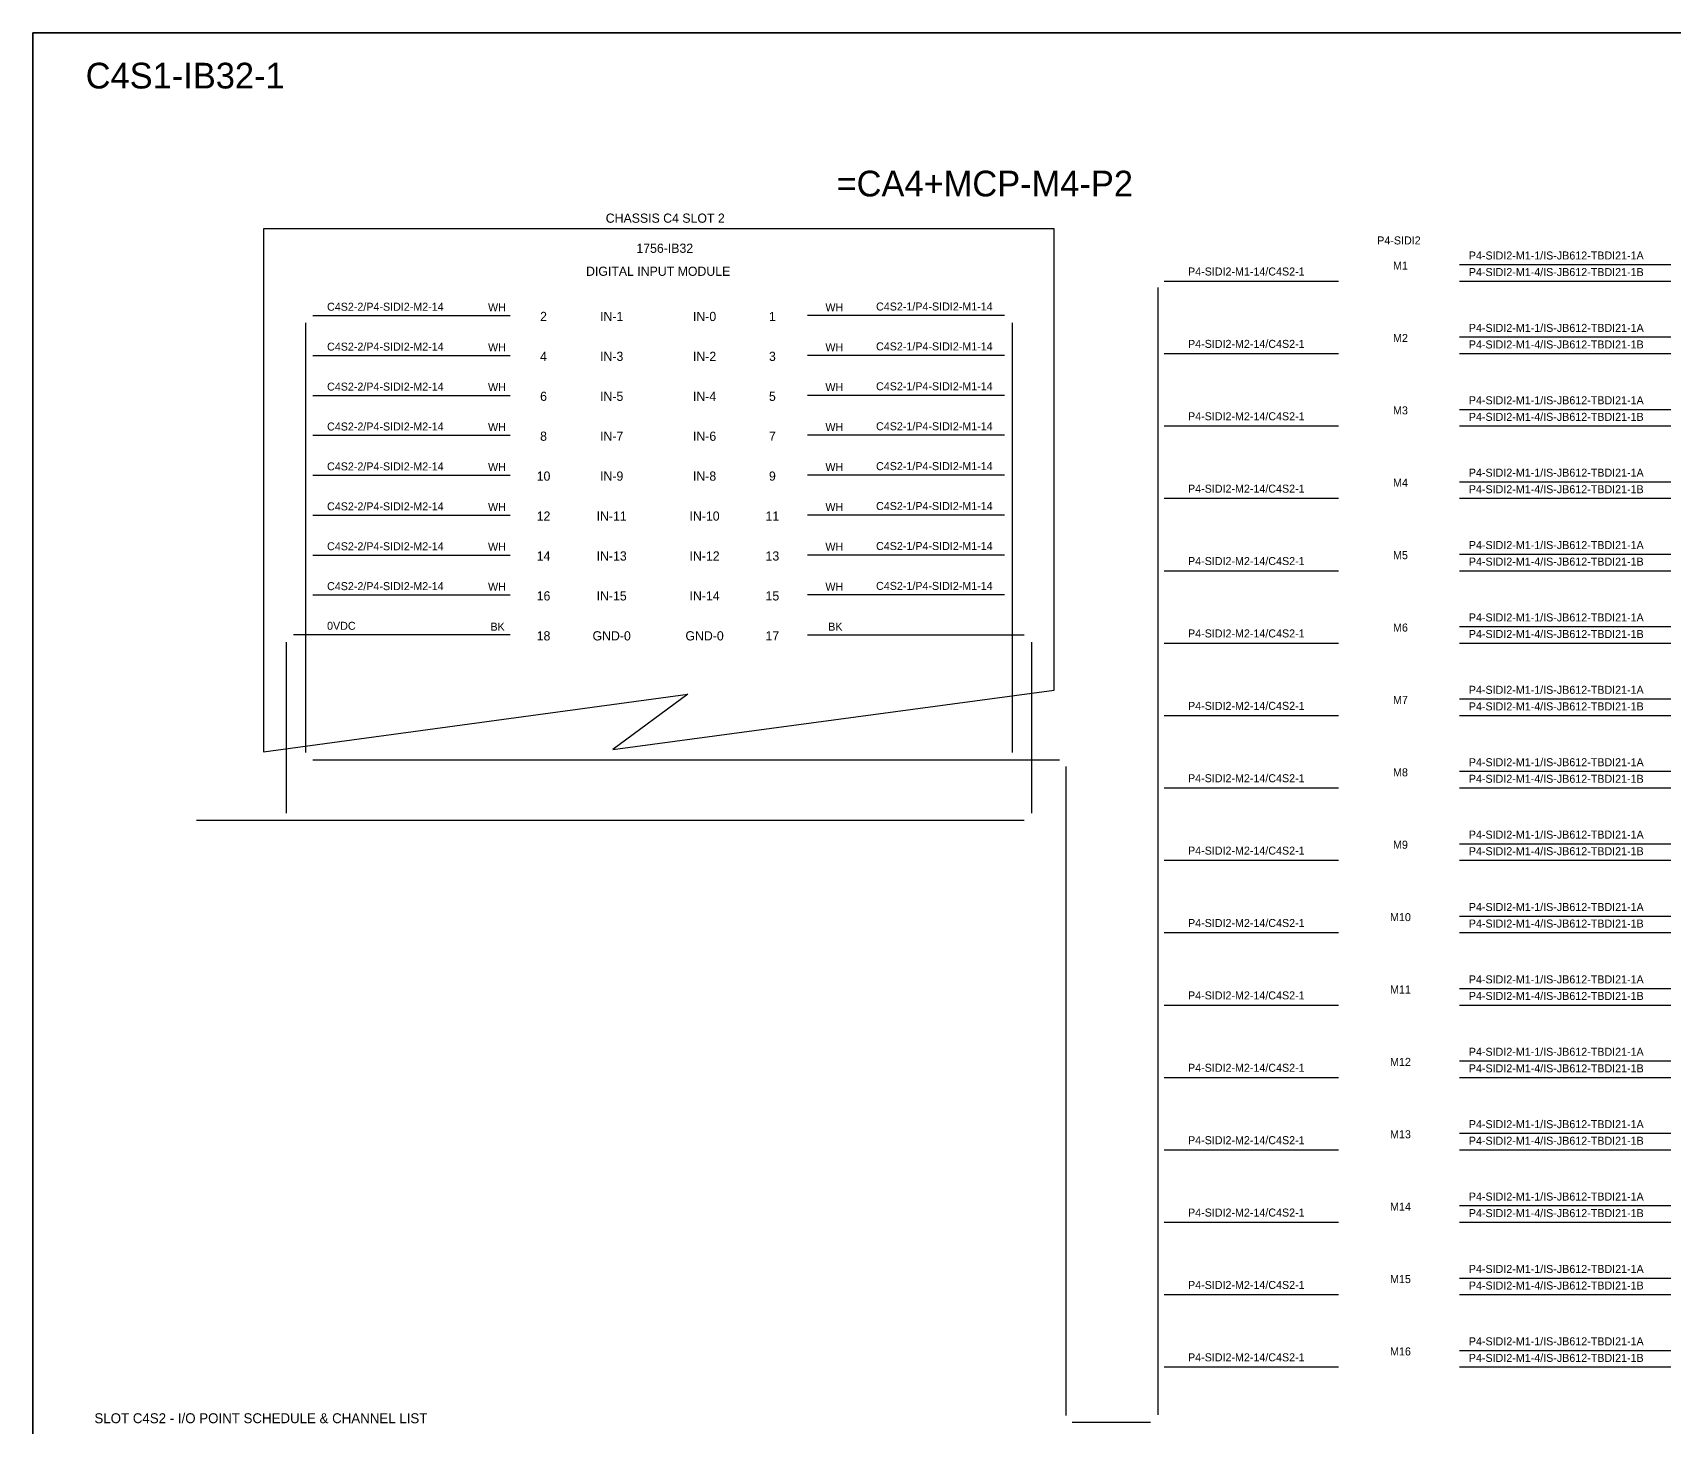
# Model space of a CAD drawing. Header units: metres. Extents: x 0 to 62600, y 0 to 2704.
# Drawn here: x 4193 to 6234, y 971 to 2704 of the extents above; entities that cross this region are included whole.
import ezdxf
from ezdxf.enums import TextEntityAlignment as Align

# ---------------------------------------------------------------- set-up
doc = ezdxf.new("R2010")
doc.units = ezdxf.units.M

msp = doc.modelspace()

# ---------------------------------------------------------------- linework, layer by layer
at = {"layer": 'HELPPOINT', "color": 4, "lineweight": 35}
for p, q in [((4193.3, 0), (4193.3, 2704.2)), ((4193.3, 2704.2), (8086.6, 2704.2)), ((4193.3, 0), (4193.3, 2704.2)), ((4193.3, 2704.2), (8086.6, 2704.2))]:
    msp.add_line(p, q, dxfattribs=at)
at = {"layer": 'IE-WIRE', "color": 4}
for p, q in [((5966.7, 2416.1), (6229.8, 2416.1)), ((5599.9, 2395.5), (5816.4, 2395.5)), ((5966.7, 2395.5), (6229.8, 2395.5)), ((5966.7, 2326.1), (6229.8, 2326.1)), ((5599.9, 2305.5), (5816.4, 2305.5)), ((5966.7, 2305.5), (6229.8, 2305.5)), ((5966.7, 2236.1), (6229.8, 2236.1)), ((5599.9, 2215.5), (5816.4, 2215.5)), ((5966.7, 2215.5), (6229.8, 2215.5)), ((5966.7, 2146.1), (6229.8, 2146.1)), ((5599.9, 2125.5), (5816.4, 2125.5)), ((5966.7, 2125.5), (6229.8, 2125.5)), ((5966.7, 2056.1), (6229.8, 2056.1)), ((5599.9, 2035.5), (5816.4, 2035.5)), ((5966.7, 2035.5), (6229.8, 2035.5)), ((5966.7, 1966.1), (6229.8, 1966.1)), ((5599.9, 1945.5), (5816.4, 1945.5)), ((5966.7, 1945.5), (6229.8, 1945.5)), ((5966.7, 1876.1), (6229.8, 1876.1)), ((5599.9, 1855.5), (5816.4, 1855.5)), ((5966.7, 1855.5), (6229.8, 1855.5)), ((4541.4, 1800.2), (5469.5, 1800.2)), ((5966.7, 1786.1), (6229.8, 1786.1)), ((5599.9, 1765.5), (5816.4, 1765.5)), ((5966.7, 1765.5), (6229.8, 1765.5)), ((5966.7, 1696.1), (6229.8, 1696.1)), ((5599.9, 1675.5), (5816.4, 1675.5)), ((5966.7, 1675.5), (6229.8, 1675.5)), ((5966.7, 1606.1), (6229.8, 1606.1)), ((5599.9, 1585.5), (5816.4, 1585.5)), ((5966.7, 1585.5), (6229.8, 1585.5)), ((5966.7, 1516.1), (6229.8, 1516.1)), ((5599.9, 1495.5), (5816.4, 1495.5)), ((5966.7, 1495.5), (6229.8, 1495.5)), ((5966.7, 1426.1), (6229.8, 1426.1)), ((5599.9, 1405.5), (5816.4, 1405.5)), ((5966.7, 1405.5), (6229.8, 1405.5)), ((5966.7, 1336.1), (6229.8, 1336.1)), ((5599.9, 1315.5), (5816.4, 1315.5)), ((5966.7, 1315.5), (6229.8, 1315.5)), ((5966.7, 1246.1), (6229.8, 1246.1)), ((5599.9, 1225.5), (5816.4, 1225.5)), ((5966.7, 1225.5), (6229.8, 1225.5)), ((5966.7, 1156.1), (6229.8, 1156.1)), ((5599.9, 1135.5), (5816.4, 1135.5)), ((5966.7, 1135.5), (6229.8, 1135.5)), ((5966.7, 1066.1), (6229.8, 1066.1)), ((5599.9, 1045.5), (5816.4, 1045.5)), ((5966.7, 1045.5), (6229.8, 1045.5)), ((5485.5, 977), (5582.7, 977))]:
    msp.add_line(p, q, dxfattribs=at)
at = {"layer": 'IE-WIRE', "color": 4, "ltscale": 25.4}
for p, q in [((5591.9, 2387.5), (5591.9, 986.2)), ((4541.4, 2352.7), (4786.7, 2352.7)), ((5401.4, 2352.7), (5156.2, 2352.7)), ((4532.3, 2343.6), (4532.3, 1817.5)), ((5410.6, 2343.6), (5410.6, 1879.8)), ((4541.4, 2303.1), (4786.7, 2303.1)), ((5401.4, 2303.1), (5156.2, 2303.1)), ((4541.4, 2253.5), (4786.7, 2253.5)), ((5401.4, 2253.5), (5156.2, 2253.5)), ((4541.4, 2203.8), (4786.7, 2203.8)), ((5401.4, 2203.8), (5156.2, 2203.8)), ((4541.4, 2154.2), (4786.7, 2154.2)), ((5401.4, 2154.2), (5156.2, 2154.2)), ((4541.4, 2104.6), (4786.7, 2104.6)), ((5401.4, 2104.6), (5156.2, 2104.6)), ((4541.4, 2055), (4786.7, 2055)), ((5401.4, 2055), (5156.2, 2055)), ((4541.4, 2005.3), (4786.7, 2005.3)), ((5401.4, 2005.3), (5156.2, 2005.3)), ((4532.3, 1879.8), (4532.3, 1809.3)), ((5410.6, 1879.8), (5410.6, 1809.3)), ((5477.5, 1792.2), (5477.5, 985))]:
    msp.add_line(p, q, dxfattribs=at)
at = {"layer": 'IE-WIRE', "color": 7, "ltscale": 25.4}
for p, q in [((4508.2, 1946.5), (4508.2, 1814.2)), ((4786.7, 1955.7), (4517.3, 1955.7)), ((5156.2, 1955.7), (5425.6, 1955.7)), ((5434.7, 1946.5), (5434.7, 1800.2)), ((4508.2, 1879.8), (4508.2, 1734.1)), ((5434.7, 1800.2), (5434.7, 1734.1)), ((5425.7, 1725.1), (4396.7, 1725.1))]:
    msp.add_line(p, q, dxfattribs=at)
at = {"layer": 'x01001-FrameArea'}
for p, q in [((5462.9, 2460.5), (4480, 2460.5)), ((4480, 2460.5), (4480, 1810.4)), ((5462.9, 1886.8), (5462.9, 2460.5)), ((4480, 1810.4), (5007.4, 1882.1)), ((4914.3, 1813.3), (5462.9, 1886.8)), ((5007.4, 1882.1), (4914.3, 1813.3))]:
    msp.add_line(p, q, dxfattribs=at)

# ---------------------------------------------------------------- texts
at = {"color": 2}
msp.add_text('C4S1-IB32-1', height=32, dxfattribs=at).set_placement((4259, 2635))
for s, height, p in [('=CA4+MCP-M4-P2', 32, (5376.7, 2516.8)), ('CHASSIS C4 SLOT 2', 11.441, (4979.5, 2473.8)), ('1756-IB32', 11.44, (4978.9, 2436.4)), ('DIGITAL INPUT MODULE', 11.441, (4970.7, 2407.8)), ('2', 11.4, (4828.2, 2351.6)), ('IN-1', 11.44, (4912.9, 2351.6)), ('IN-0', 11.44, (5028.4, 2351.6)), ('1', 11.4, (5112.7, 2351.6)), ('4', 11.4, (4828.2, 2302)), ('IN-3', 11.44, (4912.9, 2302)), ('IN-2', 11.44, (5028.4, 2302)), ('3', 11.4, (5112.7, 2302)), ('6', 11.4, (4828.2, 2252.3)), ('IN-5', 11.44, (4912.9, 2252.3)), ('IN-4', 11.44, (5028.4, 2252.3)), ('5', 11.4, (5112.7, 2252.3)), ('8', 11.4, (4828.2, 2202.7)), ('IN-7', 11.44, (4912.9, 2202.7)), ('IN-6', 11.44, (5028.4, 2202.7)), ('7', 11.4, (5112.7, 2202.7)), ('10', 11.44, (4828.2, 2153.1)), ('IN-9', 11.44, (4912.9, 2153.1)), ('IN-8', 11.44, (5028.4, 2153.1)), ('9', 11.4, (5112.7, 2153.1)), ('12', 11.44, (4828.2, 2103.4)), ('IN-11', 11.44, (4912.9, 2103.4)), ('IN-10', 11.44, (5028.4, 2103.4)), ('11', 11.44, (5112.7, 2103.4)), ('14', 11.44, (4828.2, 2053.8)), ('IN-13', 11.44, (4912.9, 2053.8)), ('IN-12', 11.44, (5028.4, 2053.8)), ('13', 11.44, (5112.7, 2053.8)), ('16', 11.44, (4828.2, 2004.2)), ('IN-15', 11.44, (4912.9, 2004.2)), ('IN-14', 11.44, (5028.4, 2004.2)), ('15', 11.44, (5112.7, 2004.2)), ('18', 11.44, (4828.2, 1954.5)), ('GND-0', 11.44, (4912.9, 1954.5)), ('GND-0', 11.44, (5028.4, 1954.5)), ('17', 11.44, (5112.7, 1954.5))]:
    msp.add_text(s, height=height, dxfattribs=at).set_placement(p, align=Align.MIDDLE_CENTER)
at = {"color": 4}
msp.add_text('P4-SIDI2', height=9.95, dxfattribs=at).set_placement((5891.6, 2446.1), align=Align.MIDDLE_CENTER)
for s, height, p in [('P4-SIDI2-M1-1/IS-JB612-TBDI21-1A', 9.949, (5978.5, 2422.4)), ('P4-SIDI2-M1-14/C4S2-1', 9.949, (5629.4, 2402.5)), ('P4-SIDI2-M1-4/IS-JB612-TBDI21-1B', 9.949, (5978.5, 2401.8)), ('C4S2-2/P4-SIDI2-M2-14', 9.949, (4559.1, 2358.7)), ('WH', 9.95, (4759.2, 2358)), ('WH', 9.95, (5178.6, 2358)), ('C4S2-1/P4-SIDI2-M1-14', 9.949, (5241.6, 2359)), ('P4-SIDI2-M1-1/IS-JB612-TBDI21-1A', 9.949, (5978.5, 2332.4)), ('C4S2-2/P4-SIDI2-M2-14', 9.949, (4559.1, 2309.1)), ('WH', 9.95, (4759.2, 2308.4)), ('WH', 9.95, (5178.6, 2308.4)), ('C4S2-1/P4-SIDI2-M1-14', 9.949, (5241.6, 2309.4)), ('P4-SIDI2-M2-14/C4S2-1', 9.949, (5629.4, 2312.5)), ('P4-SIDI2-M1-4/IS-JB612-TBDI21-1B', 9.949, (5978.5, 2311.8)), ('C4S2-2/P4-SIDI2-M2-14', 9.949, (4559.1, 2259.4)), ('WH', 9.95, (4759.2, 2258.7)), ('WH', 9.95, (5178.6, 2258.7)), ('C4S2-1/P4-SIDI2-M1-14', 9.949, (5241.6, 2259.8)), ('P4-SIDI2-M1-1/IS-JB612-TBDI21-1A', 9.949, (5978.5, 2242.4)), ('P4-SIDI2-M2-14/C4S2-1', 9.949, (5629.4, 2222.5)), ('P4-SIDI2-M1-4/IS-JB612-TBDI21-1B', 9.949, (5978.5, 2221.8)), ('C4S2-2/P4-SIDI2-M2-14', 9.949, (4559.1, 2209.8)), ('WH', 9.95, (4759.2, 2209.1)), ('WH', 9.95, (5178.6, 2209.1)), ('C4S2-1/P4-SIDI2-M1-14', 9.949, (5241.6, 2210.1)), ('C4S2-2/P4-SIDI2-M2-14', 9.949, (4559.1, 2160.2)), ('WH', 9.95, (4759.2, 2159.5)), ('WH', 9.95, (5178.6, 2159.5)), ('C4S2-1/P4-SIDI2-M1-14', 9.949, (5241.6, 2160.5)), ('P4-SIDI2-M1-1/IS-JB612-TBDI21-1A', 9.949, (5978.5, 2152.4)), ('P4-SIDI2-M2-14/C4S2-1', 9.949, (5629.4, 2132.5)), ('P4-SIDI2-M1-4/IS-JB612-TBDI21-1B', 9.949, (5978.5, 2131.8)), ('C4S2-2/P4-SIDI2-M2-14', 9.949, (4559.1, 2110.5)), ('WH', 9.95, (4759.2, 2109.8)), ('WH', 9.95, (5178.6, 2109.8)), ('C4S2-1/P4-SIDI2-M1-14', 9.949, (5241.6, 2110.9)), ('C4S2-2/P4-SIDI2-M2-14', 9.949, (4559.1, 2060.9)), ('WH', 9.95, (4759.2, 2060.2)), ('WH', 9.95, (5178.6, 2060.2)), ('C4S2-1/P4-SIDI2-M1-14', 9.949, (5241.6, 2061.2)), ('P4-SIDI2-M1-1/IS-JB612-TBDI21-1A', 9.949, (5978.5, 2062.4)), ('P4-SIDI2-M2-14/C4S2-1', 9.949, (5629.4, 2042.5)), ('P4-SIDI2-M1-4/IS-JB612-TBDI21-1B', 9.949, (5978.5, 2041.8)), ('C4S2-2/P4-SIDI2-M2-14', 9.949, (4559.1, 2011.3)), ('WH', 9.95, (4759.2, 2010.6)), ('WH', 9.95, (5178.6, 2010.6)), ('C4S2-1/P4-SIDI2-M1-14', 9.949, (5241.6, 2011.6)), ('P4-SIDI2-M1-1/IS-JB612-TBDI21-1A', 9.949, (5978.5, 1972.4)), ('P4-SIDI2-M2-14/C4S2-1', 9.949, (5629.4, 1952.5)), ('P4-SIDI2-M1-4/IS-JB612-TBDI21-1B', 9.949, (5978.5, 1951.8)), ('P4-SIDI2-M1-1/IS-JB612-TBDI21-1A', 9.949, (5978.5, 1882.4)), ('P4-SIDI2-M2-14/C4S2-1', 9.949, (5629.4, 1862.5)), ('P4-SIDI2-M1-4/IS-JB612-TBDI21-1B', 9.949, (5978.5, 1861.8)), ('P4-SIDI2-M1-1/IS-JB612-TBDI21-1A', 9.949, (5978.5, 1792.4)), ('P4-SIDI2-M2-14/C4S2-1', 9.949, (5629.4, 1772.5)), ('P4-SIDI2-M1-4/IS-JB612-TBDI21-1B', 9.949, (5978.5, 1771.8)), ('P4-SIDI2-M1-1/IS-JB612-TBDI21-1A', 9.949, (5978.5, 1702.4)), ('P4-SIDI2-M2-14/C4S2-1', 9.949, (5629.4, 1682.5)), ('P4-SIDI2-M1-4/IS-JB612-TBDI21-1B', 9.949, (5978.5, 1681.8)), ('P4-SIDI2-M1-1/IS-JB612-TBDI21-1A', 9.949, (5978.5, 1612.4)), ('P4-SIDI2-M2-14/C4S2-1', 9.949, (5629.4, 1592.5)), ('P4-SIDI2-M1-4/IS-JB612-TBDI21-1B', 9.949, (5978.5, 1591.8)), ('P4-SIDI2-M1-1/IS-JB612-TBDI21-1A', 9.949, (5978.5, 1522.4)), ('P4-SIDI2-M2-14/C4S2-1', 9.949, (5629.4, 1502.5)), ('P4-SIDI2-M1-4/IS-JB612-TBDI21-1B', 9.949, (5978.5, 1501.8)), ('P4-SIDI2-M1-1/IS-JB612-TBDI21-1A', 9.949, (5978.5, 1432.4)), ('P4-SIDI2-M2-14/C4S2-1', 9.949, (5629.4, 1412.5)), ('P4-SIDI2-M1-4/IS-JB612-TBDI21-1B', 9.949, (5978.5, 1411.8)), ('P4-SIDI2-M1-1/IS-JB612-TBDI21-1A', 9.949, (5978.5, 1342.4)), ('P4-SIDI2-M2-14/C4S2-1', 9.949, (5629.4, 1322.5)), ('P4-SIDI2-M1-4/IS-JB612-TBDI21-1B', 9.949, (5978.5, 1321.8)), ('P4-SIDI2-M1-1/IS-JB612-TBDI21-1A', 9.949, (5978.5, 1252.4)), ('P4-SIDI2-M2-14/C4S2-1', 9.949, (5629.4, 1232.5)), ('P4-SIDI2-M1-4/IS-JB612-TBDI21-1B', 9.949, (5978.5, 1231.8)), ('P4-SIDI2-M1-1/IS-JB612-TBDI21-1A', 9.949, (5978.5, 1162.4)), ('P4-SIDI2-M2-14/C4S2-1', 9.949, (5629.4, 1142.5)), ('P4-SIDI2-M1-4/IS-JB612-TBDI21-1B', 9.949, (5978.5, 1141.8)), ('P4-SIDI2-M1-1/IS-JB612-TBDI21-1A', 9.949, (5978.5, 1072.4)), ('P4-SIDI2-M2-14/C4S2-1', 9.949, (5629.4, 1052.5)), ('P4-SIDI2-M1-4/IS-JB612-TBDI21-1B', 9.949, (5978.5, 1051.8))]:
    msp.add_text(s, height=height, dxfattribs=at).set_placement(p)
at = {"color": 7}
for s, p in [('0VDC', (4559.1, 1962)), ('BK', (4762.2, 1960.9)), ('BK', (5182.1, 1960.9))]:
    msp.add_text(s, height=9.95, dxfattribs=at).set_placement(p)
at = {"layer": 'MEMBER', "color": 4, "ltscale": 0.8}
msp.add_text('SLOT C4S2 - I/O POINT SCHEDULE & CHANNEL LIST', height=12.35, dxfattribs=at).set_placement((4269.9, 975.6))
at = {"layer": 'power', "color": 7}
for s, p in [('M1', (5893.5, 2414.8)), ('M2', (5893.5, 2324.8)), ('M3', (5893.5, 2234.8)), ('M4', (5893.5, 2144.8)), ('M5', (5893.5, 2054.8)), ('M6', (5893.5, 1964.8)), ('M7', (5893.5, 1874.8)), ('M8', (5893.5, 1784.8)), ('M9', (5893.5, 1694.8)), ('M10', (5893.5, 1604.8)), ('M11', (5893.5, 1514.8)), ('M12', (5893.5, 1424.8)), ('M13', (5893.5, 1334.8)), ('M14', (5893.5, 1244.8)), ('M15', (5893.5, 1154.8)), ('M16', (5893.5, 1064.8))]:
    msp.add_text(s, height=9.97, dxfattribs=at).set_placement(p, align=Align.MIDDLE_CENTER)

doc.saveas('drawing.dxf')
